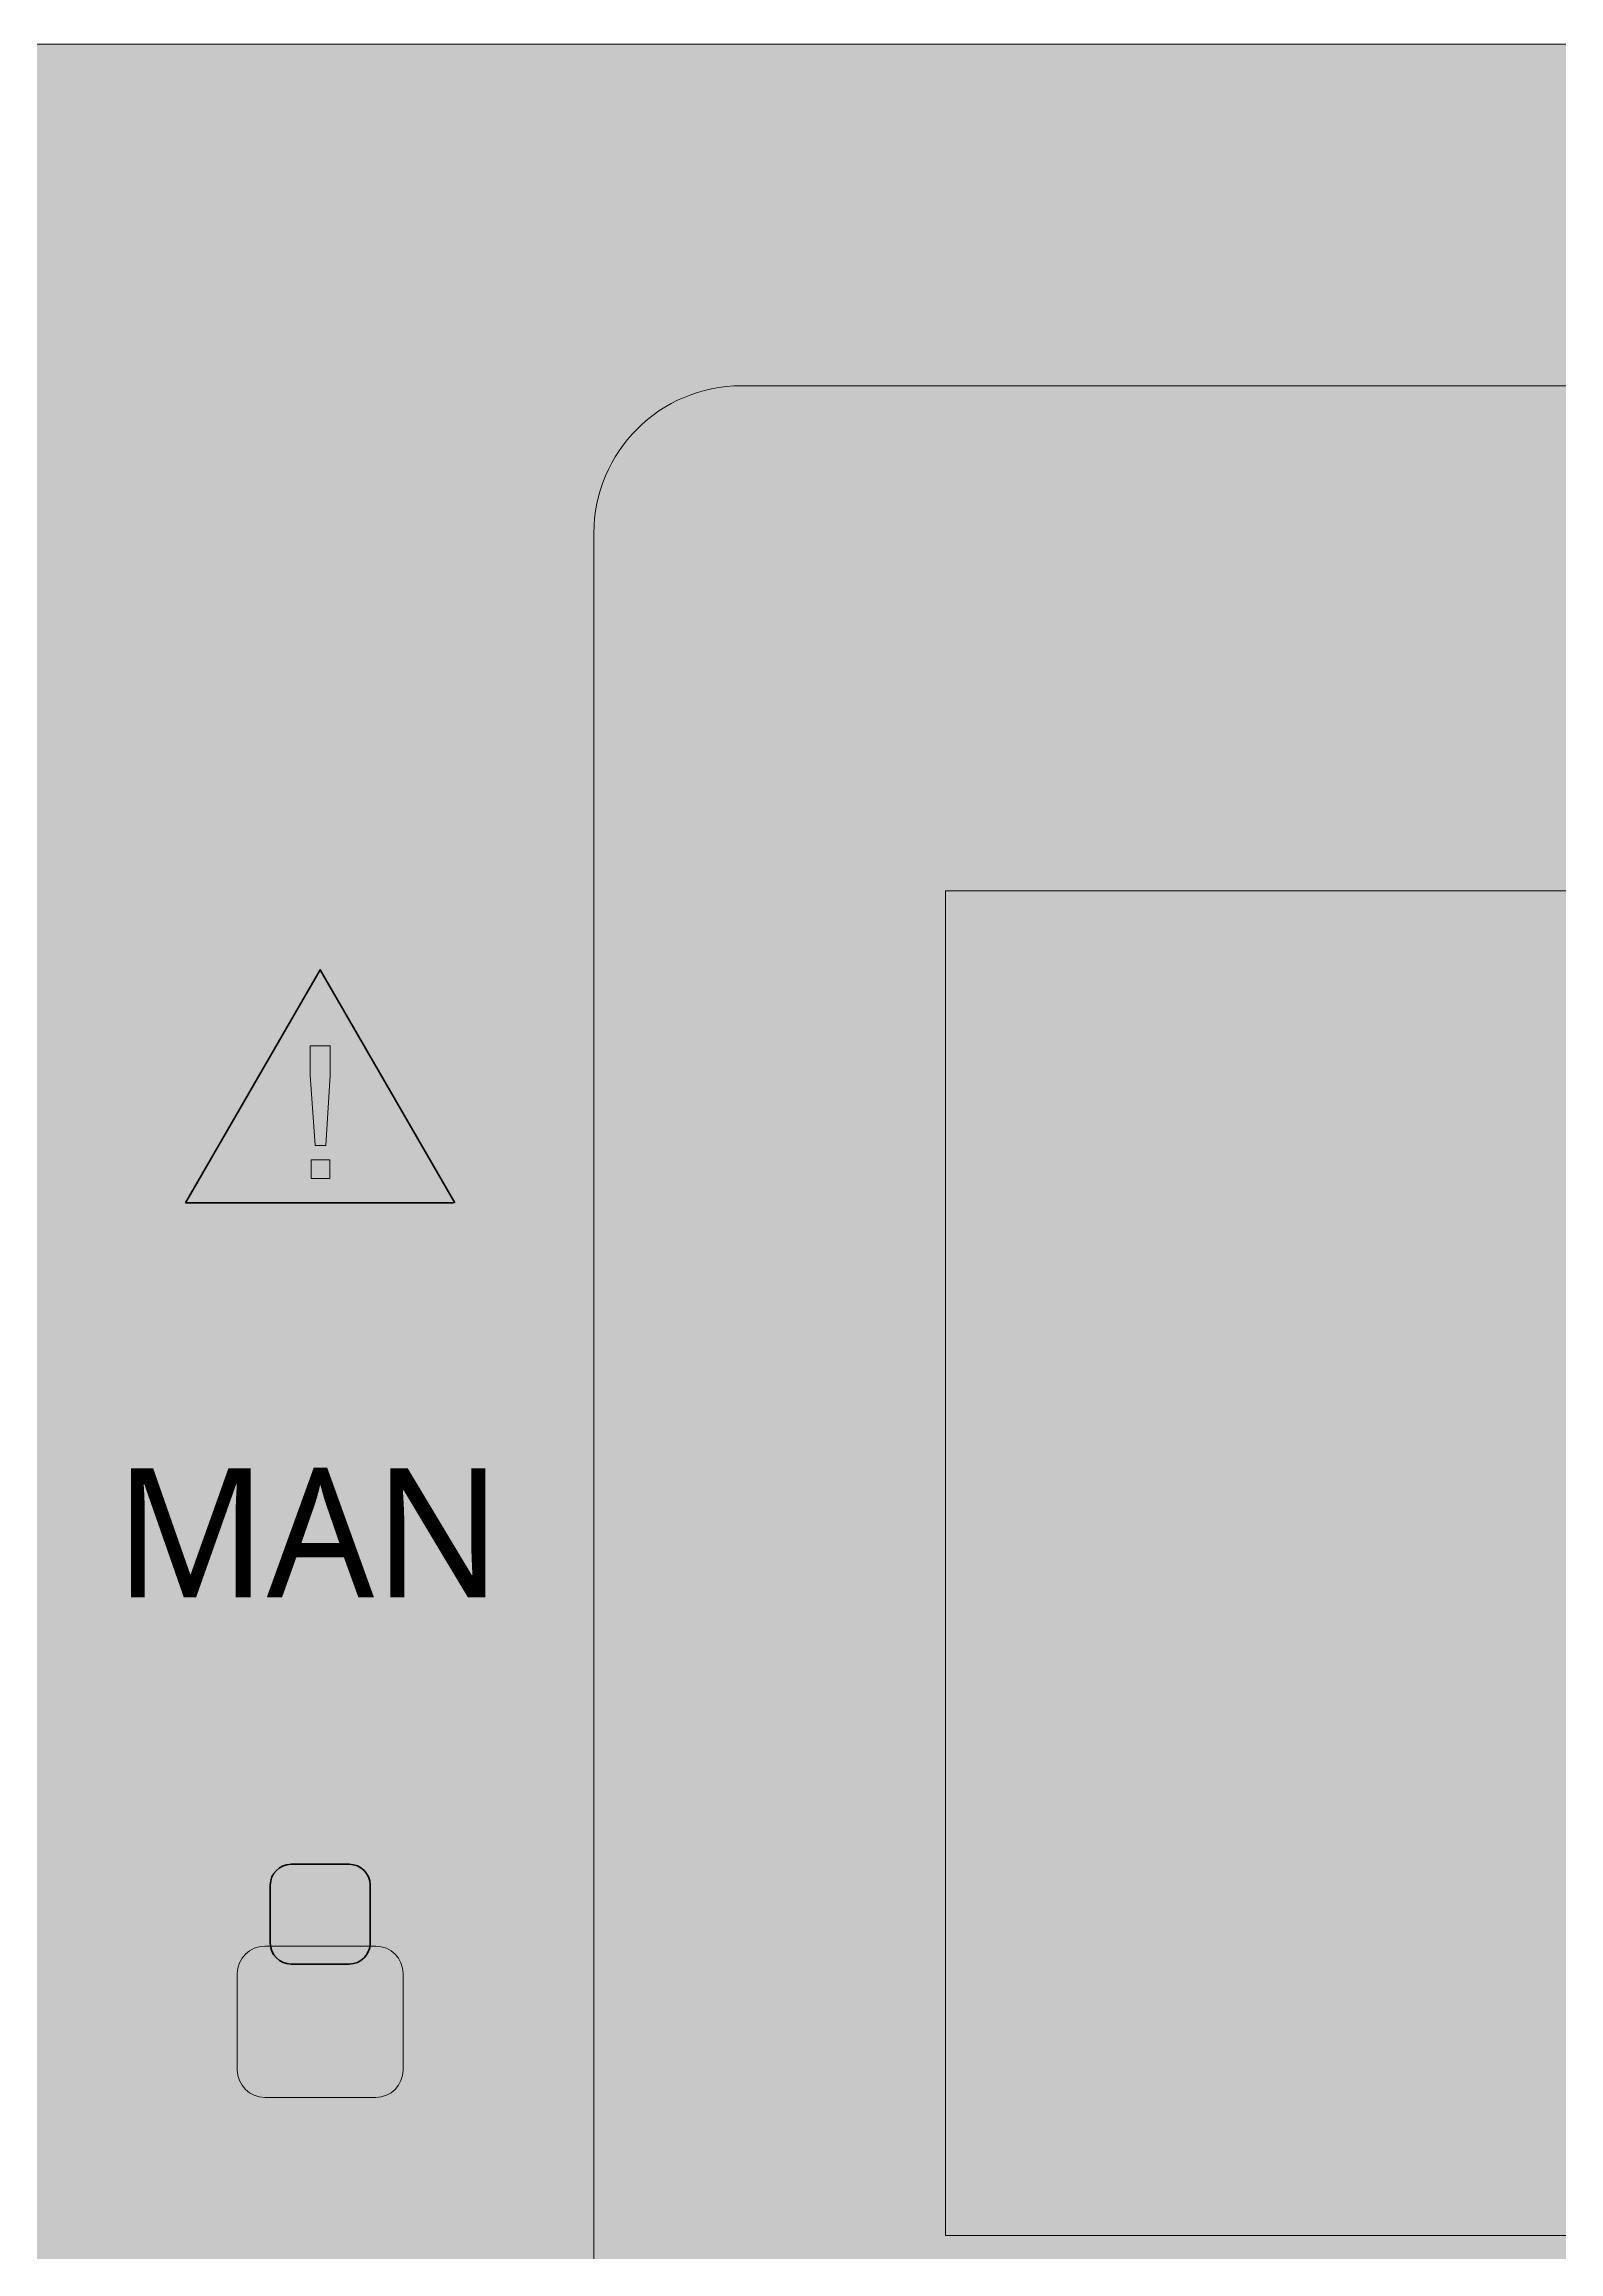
# Model space of a CAD drawing. Header units: millimetres. Extents: x -27 to 294, y 105 to 354.
# Drawn here: x 75.4 to 116.5, y 242.2 to 302.1 of the extents above; entities that cross this region are included whole.
import ezdxf

# ---------------------------------------------------------------- set-up
doc = ezdxf.new("R2010")
doc.units = ezdxf.units.MM
doc.header["$MEASUREMENT"] = 0
doc.layers.add('CEA-SMART REV3', color=7, linetype='Continuous', lineweight=0)

# ---------------------------------------------------------------- blocks, each defined once
blk = doc.blocks.new('Block_16')
at = {"layer": 'CEA-SMART REV3', "true_color": 0xc8c8c8, "transparency": 33554687}
h = blk.add_hatch(color=9, dxfattribs=at)
h.dxf.hatch_style = 2
edge = h.paths.add_edge_path()
edge.add_spline(control_points=[(82.621, 271.317), (82.621, 271.317), (82.62, 271.821), (82.62, 271.821), (82.62, 271.821), (83.129, 271.822), (83.129, 271.822), (83.129, 271.822), (83.13, 271.318), (83.13, 271.318), (83.13, 271.318), (82.621, 271.317), (82.621, 271.317)], knot_values=[0, 0, 0, 0, 1, 1, 1, 2, 2, 2, 3, 3, 3, 4, 4, 4, 4], degree=3, periodic=0)
edge = h.paths.add_edge_path()
edge.add_spline(control_points=[(82.735, 272.212), (82.735, 272.212), (82.597, 274.12), (82.597, 274.12), (82.597, 274.12), (82.595, 274.918), (82.595, 274.918), (82.595, 274.918), (83.143, 274.919), (83.143, 274.919), (83.143, 274.919), (83.144, 274.121), (83.144, 274.121), (83.144, 274.121), (83.02, 272.212), (83.02, 272.212), (83.02, 272.212), (82.735, 272.212), (82.735, 272.212)], knot_values=[0, 0, 0, 0, 1, 1, 1, 2, 2, 2, 3, 3, 3, 4, 4, 4, 5, 5, 5, 6, 6, 6, 6], degree=3, periodic=0)
at = {"layer": 'CEA-SMART REV3', "color": 9, "lineweight": 35, "true_color": 0xc8c8c8}
blk.add_lwpolyline([(79.213, 270.657), (82.87, 276.985), (86.526, 270.657)], dxfattribs=at)
at = {"layer": 'CEA-SMART REV3'}
for points, knots in [([(82.735, 272.212), (82.735, 272.212), (82.597, 274.12), (82.597, 274.12), (82.597, 274.12), (82.595, 274.918), (82.595, 274.918), (82.595, 274.918), (83.143, 274.919), (83.143, 274.919), (83.143, 274.919), (83.144, 274.121), (83.144, 274.121), (83.144, 274.121), (83.02, 272.212), (83.02, 272.212), (83.02, 272.212), (82.735, 272.212), (82.735, 272.212)], [0, 0, 0, 0, 1, 1, 1, 2, 2, 2, 3, 3, 3, 4, 4, 4, 5, 5, 5, 6, 6, 6, 6]), ([(82.621, 271.317), (82.621, 271.317), (82.62, 271.821), (82.62, 271.821), (82.62, 271.821), (83.129, 271.822), (83.129, 271.822), (83.129, 271.822), (83.13, 271.318), (83.13, 271.318), (83.13, 271.318), (82.621, 271.317), (82.621, 271.317)], [0, 0, 0, 0, 1, 1, 1, 2, 2, 2, 3, 3, 3, 4, 4, 4, 4])]:
    blk.add_open_spline(points, degree=3, knots=knots, dxfattribs=at)
blk = doc.blocks.new('Block_15')
at = {"layer": 'CEA-SMART REV3', "color": 9, "lineweight": 35, "true_color": 0xc8c8c8}
blk.add_line((79.213, 270.657), (86.49, 270.657), dxfattribs=at)
at = {"layer": 'CEA-SMART REV3'}
blk.add_blockref('Block_16', (0, 0), dxfattribs=at)
blk = doc.blocks.new('Block_17')
at = {"layer": 'CEA-SMART REV3', "true_color": 0xc8c8c8, "transparency": 33554687}
h = blk.add_hatch(color=9, dxfattribs=at)
edge = h.paths.add_edge_path()
edge.add_spline(control_points=[(84.375, 246.377), (84.375, 246.377), (81.364, 246.377), (81.364, 246.377), (80.955, 246.377), (80.62, 246.713), (80.62, 247.122), (80.62, 247.122), (80.62, 249.738), (80.62, 249.738), (80.62, 250.148), (80.955, 250.483), (81.364, 250.483), (81.364, 250.483), (84.375, 250.483), (84.375, 250.483), (84.785, 250.483), (85.12, 250.148), (85.12, 249.738), (85.12, 249.738), (85.12, 247.122), (85.12, 247.122), (85.12, 246.713), (84.785, 246.377), (84.375, 246.377)], knot_values=[0, 0, 0, 0, 1, 1, 1, 2, 2, 2, 3, 3, 3, 4, 4, 4, 5, 5, 5, 6, 6, 6, 7, 7, 7, 8, 8, 8, 8], degree=3, periodic=0)
at = {"layer": 'CEA-SMART REV3', "color": 9, "lineweight": 35, "true_color": 0xc8c8c8}
blk.add_open_spline([(83.659, 249.997), (83.659, 249.997), (82.08, 249.997), (82.08, 249.997), (81.77, 249.997), (81.516, 250.251), (81.516, 250.562), (81.516, 250.562), (81.516, 252.141), (81.516, 252.141), (81.516, 252.451), (81.77, 252.705), (82.08, 252.705), (82.08, 252.705), (83.659, 252.705), (83.659, 252.705), (83.97, 252.705), (84.224, 252.451), (84.224, 252.141), (84.224, 252.141), (84.224, 250.562), (84.224, 250.562), (84.224, 250.251), (83.97, 249.997), (83.659, 249.997)], degree=3, knots=[0, 0, 0, 0, 1, 1, 1, 2, 2, 2, 3, 3, 3, 4, 4, 4, 5, 5, 5, 6, 6, 6, 7, 7, 7, 8, 8, 8, 8], dxfattribs=at)
at = {"layer": 'CEA-SMART REV3'}
blk.add_open_spline([(84.375, 246.377), (84.375, 246.377), (81.364, 246.377), (81.364, 246.377), (80.955, 246.377), (80.62, 246.713), (80.62, 247.122), (80.62, 247.122), (80.62, 249.738), (80.62, 249.738), (80.62, 250.148), (80.955, 250.483), (81.364, 250.483), (81.364, 250.483), (84.375, 250.483), (84.375, 250.483), (84.785, 250.483), (85.12, 250.148), (85.12, 249.738), (85.12, 249.738), (85.12, 247.122), (85.12, 247.122), (85.12, 246.713), (84.785, 246.377), (84.375, 246.377)], degree=3, knots=[0, 0, 0, 0, 1, 1, 1, 2, 2, 2, 3, 3, 3, 4, 4, 4, 5, 5, 5, 6, 6, 6, 7, 7, 7, 8, 8, 8, 8], dxfattribs=at)

msp = doc.modelspace()

# ---------------------------------------------------------------- hatches: boundary and pattern name
at = {"layer": 'CEA-SMART REV3', "true_color": 0x1d252c, "transparency": 33554687}
h = msp.add_hatch(color=250, dxfattribs=at)
h.dxf.hatch_style = 2
edge = h.paths.add_edge_path()
edge.add_spline(control_points=[(235.837, 150.907), (235.837, 150.907), (32.837, 150.907), (32.837, 150.907), (30.075, 150.907), (27.837, 153.146), (27.837, 155.907), (27.837, 155.907), (27.837, 297.107), (27.837, 297.107), (27.837, 299.869), (30.075, 302.107), (32.837, 302.107), (32.837, 302.107), (235.837, 302.107), (235.837, 302.107), (238.598, 302.107), (240.837, 299.869), (240.837, 297.107), (240.837, 297.107), (240.837, 155.907), (240.837, 155.907), (240.837, 153.146), (238.598, 150.907), (235.837, 150.907)], knot_values=[0, 0, 0, 0, 1, 1, 1, 2, 2, 2, 3, 3, 3, 4, 4, 4, 5, 5, 5, 6, 6, 6, 7, 7, 7, 8, 8, 8, 8], degree=3, periodic=0)
at = {"layer": 'CEA-SMART REV3', "true_color": 0x000000, "transparency": 33554687}
h = msp.add_hatch(color=18, dxfattribs=at)
h.dxf.hatch_style = 2
edge = h.paths.add_edge_path()
edge.add_spline(control_points=[(174.96, 214.05), (174.96, 214.05), (94.295, 214.05), (94.295, 214.05), (92.086, 214.05), (90.295, 215.841), (90.295, 218.05), (90.295, 218.05), (90.295, 288.837), (90.295, 288.837), (90.295, 291.036), (92.095, 292.836), (94.295, 292.836), (94.295, 292.836), (174.96, 292.836), (174.96, 292.836), (177.169, 292.836), (178.96, 291.045), (178.96, 288.837), (178.96, 288.837), (178.96, 218.05), (178.96, 218.05), (178.96, 215.85), (177.16, 214.05), (174.96, 214.05), (174.96, 214.05), (174.96, 214.05), (174.96, 214.05)], knot_values=[0, 0, 0, 0, 1, 1, 1, 2, 2, 2, 3, 3, 3, 4, 4, 4, 5, 5, 5, 6, 6, 6, 7, 7, 7, 8, 8, 8, 9, 9, 9, 9], degree=3, periodic=0)
at = {"layer": 'CEA-SMART REV3', "true_color": 0x189cd9, "transparency": 33554687}
h = msp.add_hatch(color=142, dxfattribs=at)
h.dxf.hatch_style = 2
h.paths.add_polyline_path([(99.834, 279.13), (168.834, 279.13), (168.834, 242.63), (99.834, 242.63)])

# ---------------------------------------------------------------- linework, layer by layer
at = {"layer": 'CEA-SMART REV3'}
msp.add_lwpolyline([(99.834, 279.13), (168.834, 279.13), (168.834, 242.63), (99.834, 242.63), (99.834, 279.13)], close=True, dxfattribs=at)
for points, knots in [([(235.837, 150.907), (235.837, 150.907), (32.837, 150.907), (32.837, 150.907), (30.075, 150.907), (27.837, 153.146), (27.837, 155.907), (27.837, 155.907), (27.837, 297.107), (27.837, 297.107), (27.837, 299.869), (30.075, 302.107), (32.837, 302.107), (32.837, 302.107), (235.837, 302.107), (235.837, 302.107), (238.598, 302.107), (240.837, 299.869), (240.837, 297.107), (240.837, 297.107), (240.837, 155.907), (240.837, 155.907), (240.837, 153.146), (238.598, 150.907), (235.837, 150.907)], [0, 0, 0, 0, 1, 1, 1, 2, 2, 2, 3, 3, 3, 4, 4, 4, 5, 5, 5, 6, 6, 6, 7, 7, 7, 8, 8, 8, 8]), ([(174.96, 214.05), (174.96, 214.05), (94.295, 214.05), (94.295, 214.05), (92.086, 214.05), (90.295, 215.841), (90.295, 218.05), (90.295, 218.05), (90.295, 288.837), (90.295, 288.837), (90.295, 291.036), (92.095, 292.836), (94.295, 292.836), (94.295, 292.836), (174.96, 292.836), (174.96, 292.836), (177.169, 292.836), (178.96, 291.045), (178.96, 288.837), (178.96, 288.837), (178.96, 218.05), (178.96, 218.05), (178.96, 215.85), (177.16, 214.05), (174.96, 214.05), (174.96, 214.05), (174.96, 214.05), (174.96, 214.05)], [0, 0, 0, 0, 1, 1, 1, 2, 2, 2, 3, 3, 3, 4, 4, 4, 5, 5, 5, 6, 6, 6, 7, 7, 7, 8, 8, 8, 9, 9, 9, 9])]:
    msp.add_open_spline(points, degree=3, knots=knots, dxfattribs=at)

# ---------------------------------------------------------------- block references
for name in ['Block_15', 'Block_17']:
    msp.add_blockref(name, (0, 0), dxfattribs=at)

# ---------------------------------------------------------------- texts
at = {"layer": 'CEA-SMART REV3', "insert": (77.29, 259.954), "char_height": 0.2, "attachment_point": 7}
msp.add_mtext('\\C9;\\c13158600;\\FRoboto Black|b0|i0|c1;\\H3.496733;\\W1.000000;MAN', dxfattribs=at)

doc.saveas('drawing.dxf')
